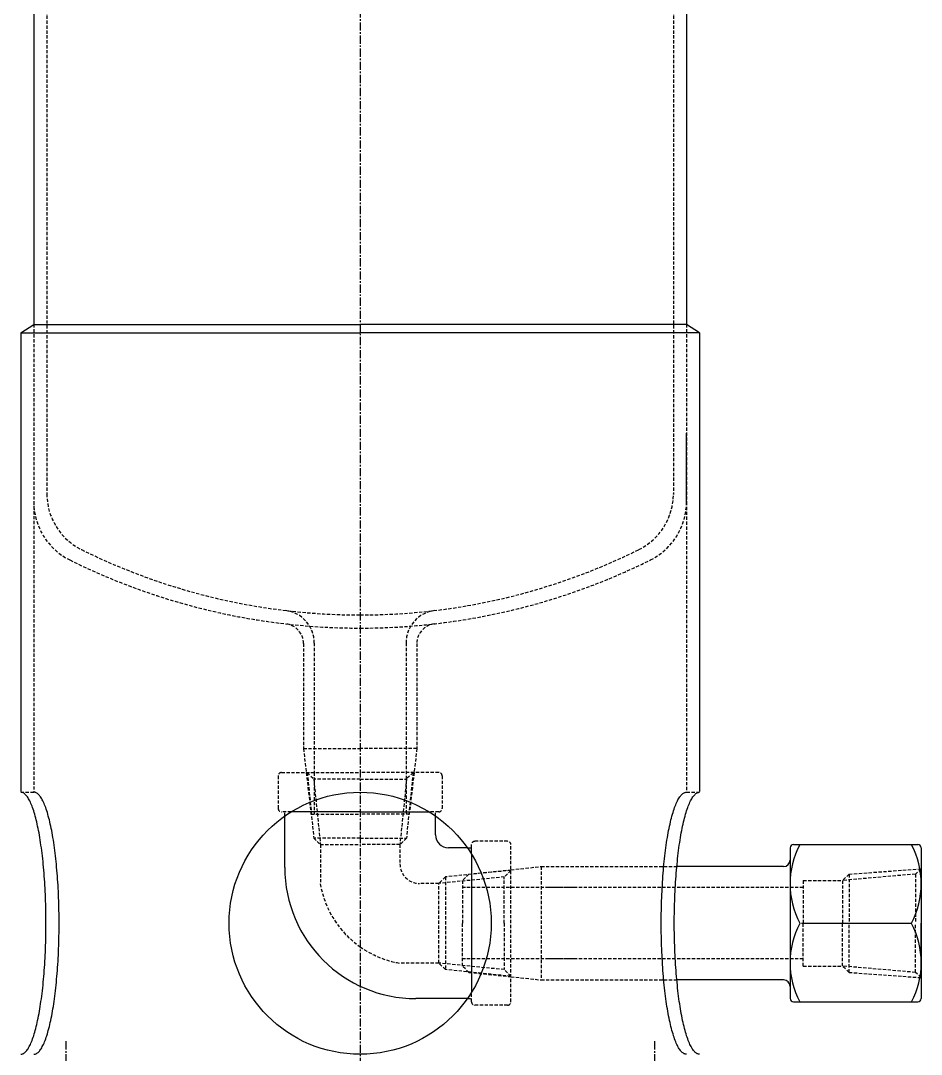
# Model space of a CAD drawing. Extents: x 248 to 800, y 18 to 771.
# Drawn here: x 364.7 to 502.1, y 182.5 to 340.3 of the extents above; entities that cross this region are included whole.
import ezdxf

# ---------------------------------------------------------------- set-up
doc = ezdxf.new("R2010")
doc.units = 0
doc.linetypes.add('CENTER', pattern=[2, 1.25, -0.25, 0.25, -0.25])
doc.linetypes.add('DASHED', pattern=[0.75, 0.5, -0.25])
doc.layers.get('0').update_dxf_attribs({"linetype": 'CONTINUOUS'})
doc.layers.add('CENTER', color=1, linetype='CENTER')

msp = doc.modelspace()

# ---------------------------------------------------------------- linework, layer by layer
at = {"color": 3, "linetype": 'DASHED'}
for p, q in [((368.7, 414.52), (368.7, 267.95)), ((464.3, 414.52), (464.3, 267.95)), ((366.7, 293.91), (366.7, 222.62)), ((466.3, 293.91), (466.3, 266.82)), ((466.3, 266.82), (466.3, 222.62)), ((407.85, 245.22), (407.85, 229.17)), ((409.5, 245.28), (409.5, 225.52)), ((423.5, 245.28), (423.5, 219.17)), ((425.15, 245.22), (425.15, 229.17)), ((407.85, 229.17), (408.27, 225.52)), ((407.85, 229.17), (416.5, 229.17)), ((425.15, 229.17), (416.5, 229.17)), ((425.15, 229.17), (424.73, 225.52)), ((404, 225.02), (404, 220.02)), ((404.5, 225.52), (416.5, 225.52)), ((408.27, 225.52), (409, 219.17)), ((408.43, 225.52), (409.43, 215.52)), ((408.43, 225.52), (409.43, 224.52)), ((409.43, 224.52), (410.43, 214.52)), ((416.5, 224.52), (409.43, 224.52)), ((409.5, 225.52), (409.5, 219.17)), ((428.5, 225.52), (416.5, 225.52)), ((416.5, 224.52), (423.57, 224.52)), ((423.57, 224.52), (422.57, 214.52)), ((424.57, 225.52), (423.57, 215.52)), ((424.57, 225.52), (423.57, 224.52)), ((424.73, 225.52), (424, 219.17)), ((429, 225.02), (429, 220.02)), ((364.7, 222.52), (366.7, 222.52)), ((466.3, 222.52), (468.3, 222.52)), ((405.97, 219.52), (404.5, 219.52)), ((405, 218.88), (405, 219.52)), ((428.5, 219.52), (427.04, 219.52)), ((428, 218.88), (428, 219.52)), ((409, 219.17), (416.5, 219.17)), ((424, 219.17), (416.5, 219.17)), ((416.5, 215.52), (409.43, 215.52)), ((409.43, 215.52), (410.43, 214.52)), ((416.5, 215.52), (423.57, 215.52)), ((423.57, 215.52), (422.57, 214.52)), ((439, 215.02), (434, 215.02)), ((410.43, 214.52), (416.5, 214.52)), ((410.43, 214.52), (410.43, 208.52)), ((422.57, 214.52), (416.5, 214.52)), ((422.57, 214.52), (422.57, 211.59)), ((439.5, 190.52), (439.5, 214.52)), ((439.5, 210.59), (429.5, 209.59)), ((433.1, 210.02), (432.11, 209.05)), ((433.1, 210.02), (439.5, 210.69)), ((439.5, 210.59), (438.5, 209.59)), ((439.5, 210.69), (444.11, 211.17)), ((444.11, 211.17), (464.82, 211.17)), ((444.11, 211.17), (444.11, 193.87)), ((501.23, 210.02), (490.11, 209.05)), ((491.1, 210.02), (490.11, 209.05)), ((491.1, 210.02), (502.11, 210.82)), ((491.1, 210.02), (491.1, 202.52)), ((502.11, 210.82), (501.23, 210.02)), ((501.23, 210.02), (501.23, 202.52)), ((428.5, 208.59), (425.57, 208.59)), ((429.5, 209.59), (428.5, 208.59)), ((438.5, 209.59), (428.5, 208.59)), ((428.5, 196.44), (428.5, 208.59)), ((429.5, 209.59), (429.5, 195.44)), ((432.11, 209.05), (432.11, 202.52)), ((438.5, 202.52), (438.5, 209.59)), ((484.11, 209.05), (490.11, 209.05)), ((484.11, 209.05), (484.11, 202.52)), ((490.11, 209.05), (490.11, 202.52)), ((449.05, 207.97), (432.11, 207.97)), ((484.11, 207.97), (444.82, 207.97)), ((432.11, 195.98), (432.11, 202.52)), ((438.5, 202.52), (438.5, 195.44)), ((484.11, 195.98), (484.11, 202.52)), ((490.11, 195.98), (490.11, 202.52)), ((491.1, 195.02), (491.1, 202.52)), ((501.23, 195.02), (501.23, 202.52)), ((428.5, 196.44), (422.5, 196.44)), ((429.5, 195.44), (428.5, 196.44)), ((438.5, 195.44), (428.5, 196.44)), ((449.05, 197.07), (432.11, 197.07)), ((433.1, 195.02), (432.11, 195.98)), ((484.11, 197.07), (444.82, 197.07)), ((484.11, 195.98), (490.11, 195.98)), ((501.23, 195.02), (490.11, 195.98)), ((491.1, 195.02), (490.11, 195.98)), ((439.5, 194.44), (429.5, 195.44)), ((433.1, 195.02), (439.5, 194.35)), ((439.5, 194.44), (438.5, 195.44)), ((439.5, 194.35), (444.11, 193.87)), ((491.1, 195.02), (502.11, 194.22)), ((502.11, 194.22), (501.23, 195.02)), ((444.11, 193.87), (464.82, 193.87)), ((432.86, 191.02), (433.5, 191.02)), ((433.5, 190.52), (433.5, 191.98)), ((439, 190.02), (434, 190.02))]:
    msp.add_line(p, q, dxfattribs=at)
at = {"color": 7, "linetype": 'CONTINUOUS'}
for p, q in [((366.7, 389.52), (366.7, 293.81)), ((466.3, 384.52), (466.3, 293.91)), ((364.7, 292.62), (366.7, 293.91)), ((366.7, 293.91), (416.5, 293.91)), ((466.3, 293.91), (416.5, 293.91)), ((468.3, 292.62), (466.3, 293.91)), ((364.7, 292.62), (416.5, 292.62)), ((364.7, 292.62), (364.7, 222.62)), ((468.3, 292.62), (416.5, 292.62)), ((468.3, 292.62), (468.3, 222.62)), ((466.3, 266.82), (466.3, 277.33)), ((466.3, 266.82), (466.3, 277.33)), ((466.3, 266.82), (466.3, 277.33)), ((416.5, 219.52), (405.97, 219.52)), ((416.5, 219.52), (427.04, 219.52)), ((405, 211.02), (405, 218.88)), ((428, 216.02), (428, 218.88)), ((432.86, 214.02), (430, 214.02)), ((432.86, 214.02), (433.5, 214.02)), ((433.5, 213.05), (433.5, 214.52)), ((433.5, 213.05), (433.5, 191.98)), ((482.11, 214.02), (482.11, 191.02)), ((482.61, 214.52), (501.61, 214.52)), ((502.11, 214.02), (502.11, 191.02)), ((481.11, 211.17), (464.82, 211.17)), ((483.86, 202.52), (500.65, 202.52)), ((502.11, 195.98), (502.11, 202.52)), ((481.11, 193.87), (464.82, 193.87)), ((432.86, 191.02), (425, 191.02)), ((482.61, 190.52), (501.61, 190.52))]:
    msp.add_line(p, q, dxfattribs=at)
for points in [[(364.7, 182.52, 0), (364.8, 182.52, 0), (364.89, 182.54, 0), (364.99, 182.57, 0), (365.08, 182.61, 0), (365.17, 182.67, 0), (365.27, 182.73, 0), (365.36, 182.81, 0), (365.45, 182.9, 0), (365.55, 183, 0), (365.64, 183.12, 0), (365.73, 183.24, 0), (365.82, 183.38, 0), (365.91, 183.53, 0), (366, 183.69, 0), (366.09, 183.86, 0), (366.18, 184.04, 0), (366.27, 184.23, 0), (366.35, 184.44, 0), (366.44, 184.65, 0), (366.52, 184.88, 0), (366.6, 185.12, 0), (366.69, 185.36, 0), (366.77, 185.62, 0), (366.85, 185.89, 0), (366.92, 186.16, 0), (367, 186.45, 0), (367.08, 186.75, 0), (367.15, 187.06, 0), (367.22, 187.37, 0), (367.29, 187.7, 0), (367.36, 188.03, 0), (367.43, 188.37, 0), (367.5, 188.73, 0), (367.56, 189.09, 0), (367.62, 189.45, 0), (367.69, 189.83, 0), (367.75, 190.21, 0), (367.8, 190.6, 0), (367.86, 191, 0), (367.91, 191.41, 0), (367.96, 191.82, 0), (368.01, 192.23, 0), (368.06, 192.66, 0), (368.11, 193.09, 0), (368.15, 193.52, 0), (368.19, 193.97, 0), (368.23, 194.41, 0), (368.27, 194.86, 0), (368.3, 195.32, 0), (368.34, 195.78, 0), (368.37, 196.24, 0), (368.4, 196.71, 0), (368.42, 197.18, 0), (368.45, 197.66, 0), (368.47, 198.13, 0), (368.49, 198.62, 0), (368.5, 199.1, 0), (368.52, 199.58, 0), (368.53, 200.07, 0), (368.54, 200.56, 0), (368.55, 201.04, 0), (368.56, 201.53, 0), (368.56, 202.03, 0), (368.56, 202.52, 0), (368.56, 203.01, 0), (368.56, 203.5, 0), (368.55, 203.99, 0), (368.54, 204.48, 0), (368.53, 204.97, 0), (368.52, 205.45, 0), (368.5, 205.94, 0), (368.49, 206.42, 0), (368.47, 206.9, 0), (368.45, 207.38, 0), (368.42, 207.85, 0), (368.4, 208.32, 0), (368.37, 208.79, 0), (368.34, 209.25, 0), (368.3, 209.71, 0), (368.27, 210.17, 0), (368.23, 210.62, 0), (368.19, 211.07, 0), (368.15, 211.51, 0), (368.11, 211.94, 0), (368.06, 212.37, 0), (368.01, 212.8, 0), (367.96, 213.22, 0), (367.91, 213.63, 0), (367.86, 214.03, 0), (367.8, 214.43, 0), (367.75, 214.82, 0), (367.69, 215.2, 0), (367.62, 215.58, 0), (367.56, 215.95, 0), (367.5, 216.31, 0), (367.43, 216.66, 0), (367.36, 217, 0), (367.29, 217.34, 0), (367.22, 217.66, 0), (367.15, 217.98, 0), (367.08, 218.28, 0), (367, 218.58, 0), (366.92, 218.87, 0), (366.85, 219.15, 0), (366.77, 219.41, 0), (366.69, 219.67, 0), (366.6, 219.92, 0), (366.52, 220.16, 0), (366.44, 220.38, 0), (366.35, 220.6, 0), (366.27, 220.8, 0), (366.18, 220.99, 0), (366.09, 221.18, 0), (366, 221.35, 0), (365.91, 221.51, 0), (365.82, 221.66, 0), (365.73, 221.79, 0), (365.64, 221.92, 0), (365.55, 222.03, 0), (365.45, 222.13, 0), (365.36, 222.22, 0), (365.27, 222.3, 0), (365.17, 222.37, 0), (365.08, 222.42, 0), (364.99, 222.46, 0), (364.89, 222.49, 0), (364.8, 222.51, 0), (364.7, 222.52, 0)], [(468.3, 182.52, 0), (468.21, 182.52, 0), (468.11, 182.54, 0), (468.02, 182.57, 0), (467.92, 182.61, 0), (467.83, 182.67, 0), (467.73, 182.73, 0), (467.64, 182.81, 0), (467.55, 182.9, 0), (467.45, 183, 0), (467.36, 183.12, 0), (467.27, 183.24, 0), (467.18, 183.38, 0), (467.09, 183.53, 0), (467, 183.69, 0), (466.91, 183.86, 0), (466.82, 184.04, 0), (466.74, 184.23, 0), (466.65, 184.44, 0), (466.56, 184.65, 0), (466.48, 184.88, 0), (466.4, 185.12, 0), (466.32, 185.36, 0), (466.24, 185.62, 0), (466.16, 185.89, 0), (466.08, 186.16, 0), (466, 186.45, 0), (465.93, 186.75, 0), (465.85, 187.06, 0), (465.78, 187.37, 0), (465.71, 187.7, 0), (465.64, 188.03, 0), (465.57, 188.37, 0), (465.5, 188.73, 0), (465.44, 189.09, 0), (465.38, 189.45, 0), (465.32, 189.83, 0), (465.26, 190.21, 0), (465.2, 190.6, 0), (465.14, 191, 0), (465.09, 191.41, 0), (465.04, 191.82, 0), (464.99, 192.23, 0), (464.94, 192.66, 0), (464.9, 193.09, 0), (464.85, 193.52, 0), (464.81, 193.97, 0), (464.77, 194.41, 0), (464.73, 194.86, 0), (464.7, 195.32, 0), (464.67, 195.78, 0), (464.63, 196.24, 0), (464.61, 196.71, 0), (464.58, 197.18, 0), (464.56, 197.66, 0), (464.53, 198.13, 0), (464.51, 198.62, 0), (464.5, 199.1, 0), (464.48, 199.58, 0), (464.47, 200.07, 0), (464.46, 200.56, 0), (464.45, 201.04, 0), (464.44, 201.53, 0), (464.44, 202.03, 0), (464.44, 202.52, 0), (464.44, 203.01, 0), (464.44, 203.5, 0), (464.45, 203.99, 0), (464.46, 204.48, 0), (464.47, 204.97, 0), (464.48, 205.45, 0), (464.5, 205.94, 0), (464.51, 206.42, 0), (464.53, 206.9, 0), (464.56, 207.38, 0), (464.58, 207.85, 0), (464.61, 208.32, 0), (464.63, 208.79, 0), (464.67, 209.25, 0), (464.7, 209.71, 0), (464.73, 210.17, 0), (464.77, 210.62, 0), (464.81, 211.07, 0), (464.85, 211.51, 0), (464.9, 211.94, 0), (464.94, 212.37, 0), (464.99, 212.8, 0), (465.04, 213.22, 0), (465.09, 213.63, 0), (465.14, 214.03, 0), (465.2, 214.43, 0), (465.26, 214.82, 0), (465.32, 215.2, 0), (465.38, 215.58, 0), (465.44, 215.95, 0), (465.5, 216.31, 0), (465.57, 216.66, 0), (465.64, 217, 0), (465.71, 217.34, 0), (465.78, 217.66, 0), (465.85, 217.98, 0), (465.93, 218.28, 0), (466, 218.58, 0), (466.08, 218.87, 0), (466.16, 219.15, 0), (466.24, 219.41, 0), (466.32, 219.67, 0), (466.4, 219.92, 0), (466.48, 220.16, 0), (466.56, 220.38, 0), (466.65, 220.6, 0), (466.74, 220.8, 0), (466.82, 220.99, 0), (466.91, 221.18, 0), (467, 221.35, 0), (467.09, 221.51, 0), (467.18, 221.66, 0), (467.27, 221.79, 0), (467.36, 221.92, 0), (467.45, 222.03, 0), (467.55, 222.13, 0), (467.64, 222.22, 0), (467.73, 222.3, 0), (467.83, 222.37, 0), (467.92, 222.42, 0), (468.02, 222.46, 0), (468.11, 222.49, 0), (468.21, 222.51, 0), (468.3, 222.52, 0)]]:
    msp.add_polyline3d(points, dxfattribs=at)
at = {"color": 3, "linetype": 'DASHED'}
for points in [[(366.7, 182.52, 0), (366.8, 182.52, 0), (366.89, 182.54, 0), (366.99, 182.57, 0), (367.08, 182.61, 0), (367.17, 182.67, 0), (367.27, 182.73, 0), (367.36, 182.81, 0), (367.45, 182.9, 0), (367.55, 183, 0), (367.64, 183.12, 0), (367.73, 183.24, 0), (367.82, 183.38, 0), (367.91, 183.53, 0), (368, 183.69, 0), (368.09, 183.86, 0), (368.18, 184.04, 0), (368.27, 184.23, 0), (368.35, 184.44, 0), (368.44, 184.65, 0), (368.52, 184.88, 0), (368.6, 185.12, 0), (368.69, 185.36, 0), (368.77, 185.62, 0), (368.85, 185.89, 0), (368.92, 186.16, 0), (369, 186.45, 0), (369.08, 186.75, 0), (369.15, 187.06, 0), (369.22, 187.37, 0), (369.29, 187.7, 0), (369.36, 188.03, 0), (369.43, 188.37, 0), (369.5, 188.73, 0), (369.56, 189.09, 0), (369.62, 189.45, 0), (369.69, 189.83, 0), (369.75, 190.21, 0), (369.8, 190.6, 0), (369.86, 191, 0), (369.91, 191.41, 0), (369.96, 191.82, 0), (370.01, 192.23, 0), (370.06, 192.66, 0), (370.11, 193.09, 0), (370.15, 193.52, 0), (370.19, 193.97, 0), (370.23, 194.41, 0), (370.27, 194.86, 0), (370.3, 195.32, 0), (370.34, 195.78, 0), (370.37, 196.24, 0), (370.4, 196.71, 0), (370.42, 197.18, 0), (370.45, 197.66, 0), (370.47, 198.13, 0), (370.49, 198.62, 0), (370.5, 199.1, 0), (370.52, 199.58, 0), (370.53, 200.07, 0), (370.54, 200.56, 0), (370.55, 201.04, 0), (370.56, 201.53, 0), (370.56, 202.03, 0), (370.56, 202.52, 0), (370.56, 203.01, 0), (370.56, 203.5, 0), (370.55, 203.99, 0), (370.54, 204.48, 0), (370.53, 204.97, 0), (370.52, 205.45, 0), (370.5, 205.94, 0), (370.49, 206.42, 0), (370.47, 206.9, 0), (370.45, 207.38, 0), (370.42, 207.85, 0), (370.4, 208.32, 0), (370.37, 208.79, 0), (370.34, 209.25, 0), (370.3, 209.71, 0), (370.27, 210.17, 0), (370.23, 210.62, 0), (370.19, 211.07, 0), (370.15, 211.51, 0), (370.11, 211.94, 0), (370.06, 212.37, 0), (370.01, 212.8, 0), (369.96, 213.22, 0), (369.91, 213.63, 0), (369.86, 214.03, 0), (369.8, 214.43, 0), (369.75, 214.82, 0), (369.69, 215.2, 0), (369.62, 215.58, 0), (369.56, 215.95, 0), (369.5, 216.31, 0), (369.43, 216.66, 0), (369.36, 217, 0), (369.29, 217.34, 0), (369.22, 217.66, 0), (369.15, 217.98, 0), (369.08, 218.28, 0), (369, 218.58, 0), (368.92, 218.87, 0), (368.85, 219.15, 0), (368.77, 219.41, 0), (368.69, 219.67, 0), (368.6, 219.92, 0), (368.52, 220.16, 0), (368.44, 220.38, 0), (368.35, 220.6, 0), (368.27, 220.8, 0), (368.18, 220.99, 0), (368.09, 221.18, 0), (368, 221.35, 0), (367.91, 221.51, 0), (367.82, 221.66, 0), (367.73, 221.79, 0), (367.64, 221.92, 0), (367.55, 222.03, 0), (367.45, 222.13, 0), (367.36, 222.22, 0), (367.27, 222.3, 0), (367.17, 222.37, 0), (367.08, 222.42, 0), (366.99, 222.46, 0), (366.89, 222.49, 0), (366.8, 222.51, 0), (366.7, 222.52, 0)], [(466.3, 182.52, 0), (466.21, 182.52, 0), (466.11, 182.54, 0), (466.02, 182.57, 0), (465.92, 182.61, 0), (465.83, 182.67, 0), (465.73, 182.73, 0), (465.64, 182.81, 0), (465.55, 182.9, 0), (465.45, 183, 0), (465.36, 183.12, 0), (465.27, 183.24, 0), (465.18, 183.38, 0), (465.09, 183.53, 0), (465, 183.69, 0), (464.91, 183.86, 0), (464.82, 184.04, 0), (464.74, 184.23, 0), (464.65, 184.44, 0), (464.56, 184.65, 0), (464.48, 184.88, 0), (464.4, 185.12, 0), (464.32, 185.36, 0), (464.24, 185.62, 0), (464.16, 185.89, 0), (464.08, 186.16, 0), (464, 186.45, 0), (463.93, 186.75, 0), (463.85, 187.06, 0), (463.78, 187.37, 0), (463.71, 187.7, 0), (463.64, 188.03, 0), (463.57, 188.37, 0), (463.5, 188.73, 0), (463.44, 189.09, 0), (463.38, 189.45, 0), (463.32, 189.83, 0), (463.26, 190.21, 0), (463.2, 190.6, 0), (463.14, 191, 0), (463.09, 191.41, 0), (463.04, 191.82, 0), (462.99, 192.23, 0), (462.94, 192.66, 0), (462.9, 193.09, 0), (462.85, 193.52, 0), (462.81, 193.97, 0), (462.77, 194.41, 0), (462.73, 194.86, 0), (462.7, 195.32, 0), (462.67, 195.78, 0), (462.63, 196.24, 0), (462.61, 196.71, 0), (462.58, 197.18, 0), (462.56, 197.66, 0), (462.53, 198.13, 0), (462.51, 198.62, 0), (462.5, 199.1, 0), (462.48, 199.58, 0), (462.47, 200.07, 0), (462.46, 200.56, 0), (462.45, 201.04, 0), (462.44, 201.53, 0), (462.44, 202.03, 0), (462.44, 202.52, 0), (462.44, 203.01, 0), (462.44, 203.5, 0), (462.45, 203.99, 0), (462.46, 204.48, 0), (462.47, 204.97, 0), (462.48, 205.45, 0), (462.5, 205.94, 0), (462.51, 206.42, 0), (462.53, 206.9, 0), (462.56, 207.38, 0), (462.58, 207.85, 0), (462.61, 208.32, 0), (462.63, 208.79, 0), (462.67, 209.25, 0), (462.7, 209.71, 0), (462.73, 210.17, 0), (462.77, 210.62, 0), (462.81, 211.07, 0), (462.85, 211.51, 0), (462.9, 211.94, 0), (462.94, 212.37, 0), (462.99, 212.8, 0), (463.04, 213.22, 0), (463.09, 213.63, 0), (463.14, 214.03, 0), (463.2, 214.43, 0), (463.26, 214.82, 0), (463.32, 215.2, 0), (463.38, 215.58, 0), (463.44, 215.95, 0), (463.5, 216.31, 0), (463.57, 216.66, 0), (463.64, 217, 0), (463.71, 217.34, 0), (463.78, 217.66, 0), (463.85, 217.98, 0), (463.93, 218.28, 0), (464, 218.58, 0), (464.08, 218.87, 0), (464.16, 219.15, 0), (464.24, 219.41, 0), (464.32, 219.67, 0), (464.4, 219.92, 0), (464.48, 220.16, 0), (464.56, 220.38, 0), (464.65, 220.6, 0), (464.74, 220.8, 0), (464.82, 220.99, 0), (464.91, 221.18, 0), (465, 221.35, 0), (465.09, 221.51, 0), (465.18, 221.66, 0), (465.27, 221.79, 0), (465.36, 221.92, 0), (465.45, 222.03, 0), (465.55, 222.13, 0), (465.64, 222.22, 0), (465.73, 222.3, 0), (465.83, 222.37, 0), (465.92, 222.42, 0), (466.02, 222.46, 0), (466.11, 222.49, 0), (466.21, 222.51, 0), (466.3, 222.52, 0)]]:
    msp.add_polyline3d(points, dxfattribs=at)
at = {"color": 7, "linetype": 'CONTINUOUS'}
msp.add_circle((416.5, 202.52), 20, dxfattribs=at)
at = {"color": 3, "linetype": 'DASHED'}
for centre, radius, start, end in [((376.6, 266.82), 9.9, 180, 243.5884), ((378.2, 268.05), 9.5, 180, 243.5874), ((454.8, 268.05), 9.5, 296.4126, 0), ((456.4, 266.82), 9.9, 296.4116, 0), ((416.5, 345.16), 95.6, 243.5874, 270), ((416.5, 345.16), 95.6, 270, 296.4126), ((416.5, 347.16), 99.6, 243.5884, 270), ((416.5, 347.16), 99.6, 270, 296.4116), ((404.5, 245.28), 5, 0, 83.1492), ((428.5, 245.28), 5, 96.8508, 180), ((404.85, 245.22), 3, 0, 83.4801), ((428.15, 245.22), 3, 96.5199, 180), ((404.5, 225.02), 0.5, 90, 180), ((428.5, 225.02), 0.5, 0, 90), ((404.5, 220.02), 0.5, 180, 270), ((428.5, 220.02), 0.5, 270, 0), ((434, 214.52), 0.5, 90, 180), ((439, 214.52), 0.5, 0, 90), ((425.57, 211.59), 3, 180, 270), ((425, 211.02), 14.79, 189.7336, 234.9113), ((425, 211.02), 14.79, 234.9113, 260.2664), ((434, 190.52), 0.5, 180, 270), ((439, 190.52), 0.5, 270, 0)]:
    msp.add_arc(centre, radius, start, end, dxfattribs=at)
at = {"color": 7, "linetype": 'CONTINUOUS'}
for centre, radius, start, end in [((430, 216.02), 2, 180, 270), ((494.92, 208.53), 12.83, 152.2221, 207.7779), ((482.61, 214.02), 0.5, 90, 180), ((489.29, 208.53), 12.83, 332.2221, 27.7779), ((501.61, 214.02), 0.5, 0, 90), ((481.11, 212.17), 1, 270, 0), ((425, 211.02), 20, 180, 270), ((494.92, 196.5), 12.83, 152.1914, 207.7471), ((489.29, 196.5), 12.83, 332.2529, 27.8086), ((481.11, 192.87), 1, 0, 90), ((482.61, 191.02), 0.5, 180, 270), ((501.61, 191.02), 0.5, 270, 0)]:
    msp.add_arc(centre, radius, start, end, dxfattribs=at)
at = {"layer": 'CENTER', "color": 1, "linetype": 'CENTER'}
for p, q in [((416.5, 497.99), (416.5, 142.52)), ((371.6, 184.52), (371.6, 142.52)), ((461.4, 184.52), (461.4, 142.52))]:
    msp.add_line(p, q, dxfattribs=at)

doc.saveas('drawing.dxf')
